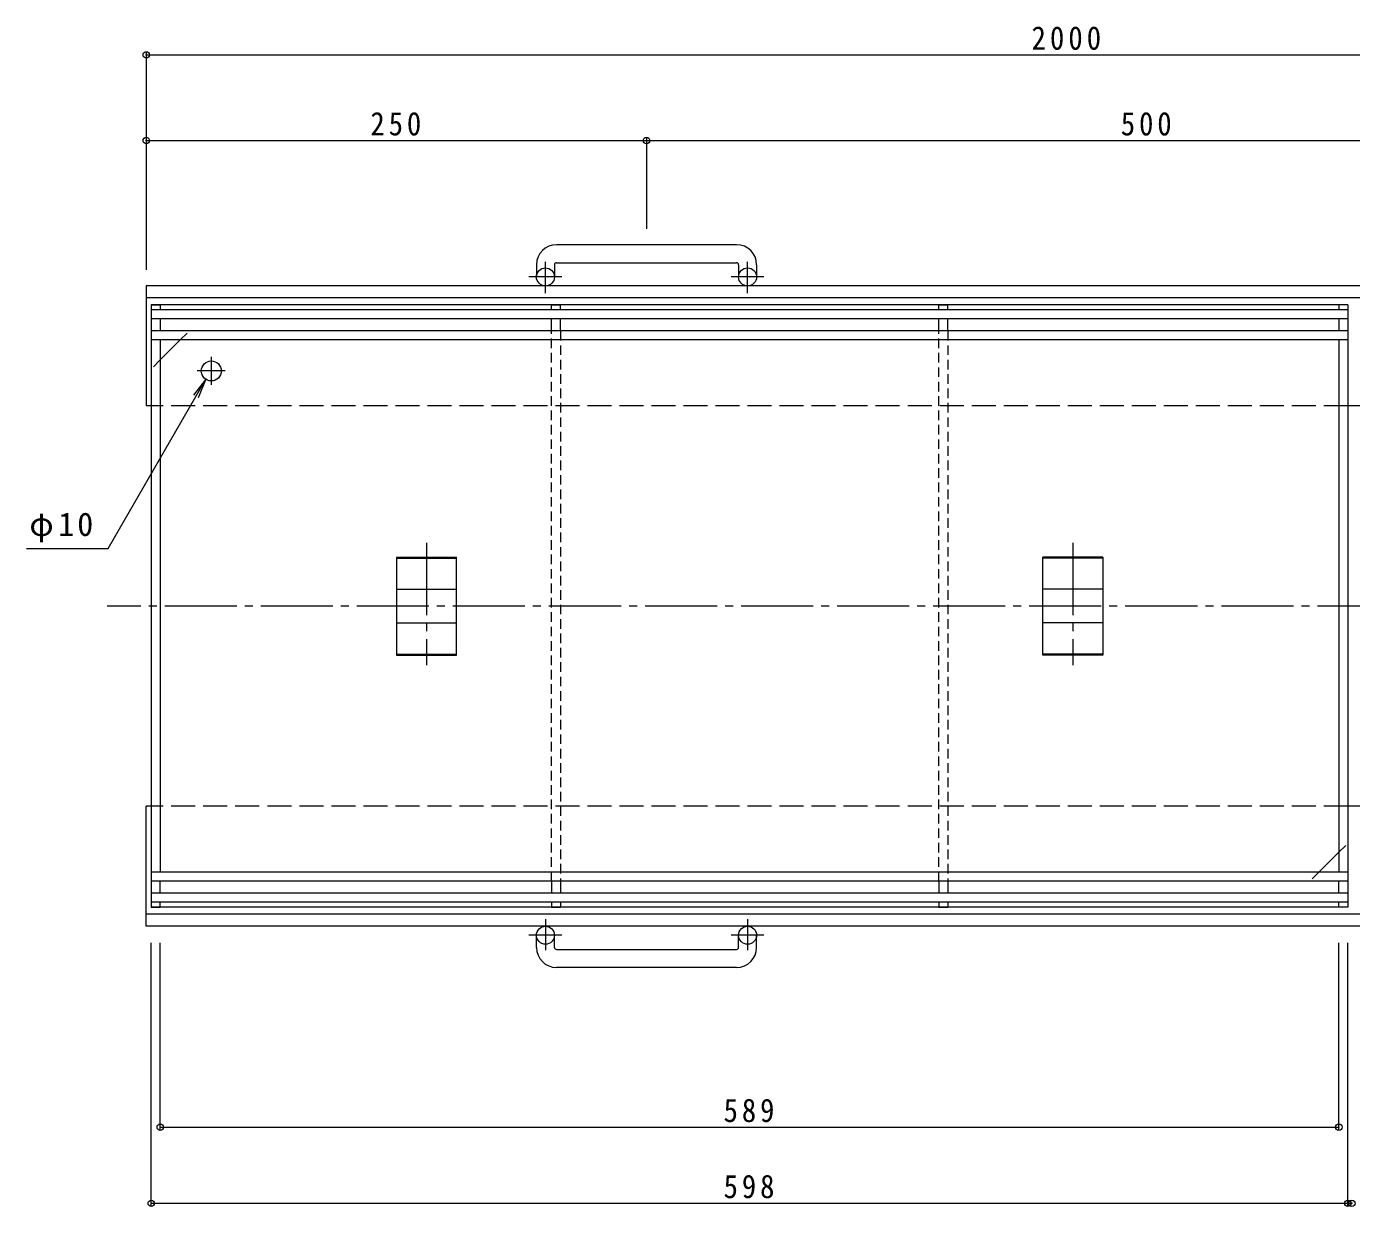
# Model space of a CAD drawing. Units: millimetres at full size, sheet at 1:4. Extents: x -810 to 1124, y -778 to 761.
# Drawn here: x -810 to -148, y -460 to 130 of the extents above; entities that cross this region are included whole.
import ezdxf

# ---------------------------------------------------------------- set-up
doc = ezdxf.new("R2010")
doc.units = ezdxf.units.MM
doc.header["$LTSCALE"] = 4
doc.header["$PDMODE"] = 32
doc.header["$PDSIZE"] = 3.2
for name, pattern in [('CHAIN1', [8, 5, -1, 1, -1]), ('CHAIN2', [12, 9, -1, 1, -1]), ('DASHED1', [1.8, 1.2, -0.6]), ('DASHED3', [4, 3, -1])]:
    doc.linetypes.add(name, pattern=pattern)
for name, color, linetype, lineweight in [('0-0_通り芯', 7, 'CHAIN2', 9), ('0-1_躯体', 2, 'DASHED3', 9), ('0-2_仕上', 7, 'Continuous', 9), ('0-3_建具', 4, 'Continuous', 9), ('0-4_その他', 7, 'Continuous', 9)]:
    doc.layers.add(name, color=color, linetype=linetype, lineweight=lineweight)
doc.styles.add('ＭＳ ゴシック', font='')
doc.styles.get('ＭＳ ゴシック').set_extended_font_data('MS Gothic')

msp = doc.modelspace()

# ---------------------------------------------------------------- linework, layer by layer
at = {"layer": '0-0_通り芯'}
msp.add_line((206.937, -159.979), (-769.866, -159.979), dxfattribs=at)
at = {"layer": '0-1_躯体'}
for p, q in [((-149.821, -59.979), (-750.321, -59.979)), ((-149.821, -259.979), (-750.321, -259.979))]:
    msp.add_line(p, q, dxfattribs=at)
at = {"layer": '0-1_躯体', "linetype": 'Continuous'}
for p, q in [((178.492, -59.979), (-149.821, -59.979)), ((178.492, -259.979), (-149.821, -259.979))]:
    msp.add_line(p, q, dxfattribs=at)
at = {"layer": '0-2_仕上', "color": 2}
for p, q in [((-149.821, -9.479), (-747.821, -9.479)), ((-149.821, -310.48), (-747.821, -310.48))]:
    msp.add_line(p, q, dxfattribs=at)
at = {"layer": '0-2_仕上'}
for p, q in [((-747.821, -9.479), (-747.821, -310.48)), ((-149.821, -11.979), (-747.821, -11.979)), ((-547.821, -9.479), (-543.321, -9.479)), ((-547.821, -11.979), (-547.821, -9.479)), ((-543.321, -11.979), (-543.321, -9.479)), ((-349.821, -11.979), (-349.821, -9.479)), ((-149.821, -9.479), (-149.821, -310.48)), ((-149.821, -16.479), (-747.821, -16.479)), ((-743.321, -16.479), (-743.321, -22.479)), ((-547.821, -22.479), (-547.821, -16.479)), ((-543.321, -22.479), (-543.321, -16.479)), ((-354.321, -22.479), (-354.321, -16.479)), ((-349.821, -22.479), (-349.821, -16.479)), ((-154.321, -16.479), (-154.321, -22.479)), ((-149.821, -22.479), (-747.821, -22.479)), ((-149.821, -26.979), (-747.821, -26.979)), ((-733.321, -26.979), (-743.321, -36.979)), ((-743.321, -26.979), (-743.321, -292.98)), ((-154.321, -26.979), (-154.321, -292.98)), ((-164.321, -292.98), (-154.321, -282.98)), ((-149.821, -292.98), (-747.821, -292.98)), ((-149.821, -297.48), (-747.821, -297.48)), ((-743.321, -303.48), (-743.321, -297.48)), ((-547.821, -297.48), (-547.821, -303.48)), ((-543.321, -297.48), (-543.321, -303.48)), ((-354.321, -297.48), (-354.321, -303.48)), ((-349.821, -297.48), (-349.821, -303.48)), ((-154.321, -303.48), (-154.321, -297.48)), ((-149.821, -303.48), (-747.821, -303.48)), ((-149.821, -307.98), (-747.821, -307.98)), ((-547.821, -307.98), (-547.821, -310.48)), ((-547.821, -310.48), (-543.321, -310.48)), ((-543.321, -307.98), (-543.321, -310.48)), ((-349.821, -307.98), (-349.821, -310.48))]:
    msp.add_line(p, q, dxfattribs=at)
at = {"layer": '0-2_仕上', "linetype": 'DASHED1'}
for p, q in [((-733.321, -26.979), (-728.821, -22.479)), ((-743.321, -36.979), (-747.821, -41.479)), ((-154.321, -282.98), (-149.821, -278.48)), ((-164.321, -292.98), (-168.821, -297.48))]:
    msp.add_line(p, q, dxfattribs=at)
at = {"layer": '0-2_仕上', "color": 2, "linetype": 'DASHED1'}
for p, q in [((-547.821, -297.48), (-547.821, -22.479)), ((-543.321, -22.479), (-543.321, -297.48)), ((-354.321, -297.48), (-354.321, -22.479)), ((-349.821, -22.479), (-349.821, -297.48))]:
    msp.add_line(p, q, dxfattribs=at)
at = {"layer": '0-2_仕上', "linetype": 'CHAIN2'}
for p, q in [((-717.821, -35.479), (-717.821, -49.479)), ((-710.821, -42.479), (-724.821, -42.479)), ((-610.321, -128.458), (-610.321, -189.487)), ((-287.321, -128.458), (-287.321, -189.487))]:
    msp.add_line(p, q, dxfattribs=at)
at = {"layer": '0-2_仕上', "color": 3}
for p, q in [((-625.321, -135.525), (-595.321, -135.525)), ((-625.321, -135.525), (-625.321, -184.434)), ((-625.321, -136.025), (-595.321, -136.025)), ((-595.321, -184.434), (-595.321, -135.525)), ((-272.321, -135.525), (-302.321, -135.525)), ((-302.321, -184.434), (-302.321, -135.525)), ((-272.321, -136.025), (-302.321, -136.025)), ((-272.321, -135.525), (-272.321, -184.434)), ((-625.321, -151.613), (-595.321, -151.613)), ((-272.321, -151.613), (-302.321, -151.613)), ((-625.321, -168.346), (-595.321, -168.346)), ((-272.321, -168.346), (-302.321, -168.346)), ((-625.321, -183.934), (-595.321, -183.934)), ((-625.321, -184.434), (-595.321, -184.434)), ((-272.321, -183.934), (-302.321, -183.934)), ((-272.321, -184.434), (-302.321, -184.434))]:
    msp.add_line(p, q, dxfattribs=at)
at = {"layer": '0-2_仕上'}
for points in [[(-747.821, -9.479), (-743.321, -9.479), (-743.321, -11.979)], [(-354.321, -11.979), (-354.321, -9.479), (-349.821, -9.479)], [(-149.821, -9.479), (-154.321, -9.479), (-154.321, -11.979)], [(-747.821, -310.48), (-743.321, -310.48), (-743.321, -307.98)], [(-354.321, -307.98), (-354.321, -310.48), (-349.821, -310.48)], [(-149.821, -310.48), (-154.321, -310.48), (-154.321, -307.98)]]:
    msp.add_lwpolyline(points, dxfattribs=at)
msp.add_circle((-717.821, -42.479), 5, dxfattribs=at)
at = {"layer": '0-3_建具'}
for p, q in [((-455.321, 20.621), (-545.321, 20.621)), ((-555.321, 10.621), (-555.321, 4.521)), ((-546.321, 10.621), (-546.321, 4.521)), ((-545.321, 11.621), (-455.321, 11.621)), ((-454.321, 10.621), (-454.321, 4.521)), ((-445.321, 10.621), (-445.321, 4.521)), ((-750.321, 0.021), (-750.321, -59.979)), ((178.492, 0.021), (-750.321, 0.021)), ((178.492, -5.979), (-750.321, -5.979)), ((-750.321, -319.979), (-750.321, -259.979)), ((178.492, -313.979), (-750.321, -313.979)), ((178.492, -319.979), (-750.321, -319.979)), ((-555.321, -330.579), (-555.321, -324.479)), ((-546.321, -330.579), (-546.321, -324.479)), ((-454.321, -330.579), (-454.321, -324.479)), ((-445.321, -330.579), (-445.321, -324.479)), ((-545.321, -331.579), (-455.321, -331.579)), ((-455.321, -340.579), (-545.321, -340.579))]:
    msp.add_line(p, q, dxfattribs=at)
at = {"layer": '0-3_建具', "linetype": 'CHAIN1'}
for p, q in [((-550.821, -3.587), (-550.821, 12.011)), ((-449.821, -3.587), (-449.821, 12.011)), ((-542.658, 4.521), (-559.065, 4.521)), ((-441.658, 4.521), (-458.065, 4.521)), ((-550.821, -316.372), (-550.821, -331.969)), ((-449.821, -316.372), (-449.821, -331.969)), ((-542.658, -324.479), (-559.065, -324.479)), ((-441.658, -324.479), (-458.065, -324.479))]:
    msp.add_line(p, q, dxfattribs=at)
at = {"layer": '0-3_建具'}
for centre in [(-550.821, 4.521), (-449.821, 4.521), (-550.821, -324.479), (-449.821, -324.479)]:
    msp.add_circle(centre, 4.5, dxfattribs=at)
for centre, radius, start, end in [((-545.321, 10.621), 10, 90, 180), ((-455.321, 10.621), 10, 0, 90), ((-545.321, 10.621), 1, 90, 180), ((-455.321, 10.621), 1, 0, 90), ((-545.321, -330.579), 10, 180, 270), ((-545.321, -330.579), 1, 180, 270), ((-455.321, -330.579), 10, 270, 0), ((-455.321, -330.579), 1, 270, 0)]:
    msp.add_arc(centre, radius, start, end, dxfattribs=at)
at = {"layer": '0-4_その他'}
for p, q in [((-750.321, 116.664), (-750.321, 8.021)), ((-750.321, 115.464), (178.492, 115.464)), ((-500.321, 73.843), (-500.321, 28.621)), ((-750.321, 72.643), (-500.321, 72.643)), ((-500.321, 72.643), (-0.321, 72.643)), ((-769.36, -131.136), (-720.581, -46.648)), ((-720.581, -46.648), (-726.669, -54.582)), ((-720.581, -46.648), (-724.408, -55.887)), ((-810.177, -131.136), (-769.36, -131.136)), ((-747.821, -459.642), (-747.821, -328.203)), ((-743.321, -421.622), (-743.321, -328.203)), ((-154.321, -421.622), (-154.321, -328.203)), ((-149.821, -459.642), (-149.821, -328.203)), ((-743.321, -420.422), (-154.321, -420.422)), ((-747.821, -458.442), (-149.821, -458.442)), ((-149.821, -458.442), (-147.821, -458.442))]:
    msp.add_line(p, q, dxfattribs=at)
for p in [(-750.321, 115.464), (-750.321, 72.643), (-500.321, 72.643), (-743.321, -420.422), (-154.321, -420.422), (-747.821, -458.442), (-149.821, -458.442), (-147.821, -458.442)]:
    msp.add_point(p, dxfattribs=at)

# ---------------------------------------------------------------- texts
at = {"layer": '0-4_その他', "color": 2, "char_height": 11.73, "attachment_point": 7, "style": 'ＭＳ ゴシック'}
for s, insert in [('\\T1.28;\\W0.9;2000', (-307.915, 117.864)), ('\\T1.27;\\W0.9;250', (-638.321, 75.043)), ('\\T1.27;\\W0.9;500', (-263.321, 75.043)), ('\\T1.19;φ10', (-808.73, -128.128)), ('\\T1.27;\\W0.9;589', (-461.821, -418.022)), ('\\T1.27;\\W0.9;598', (-461.821, -456.042))]:
    msp.add_mtext(s, dxfattribs=dict(at, insert=insert))

doc.saveas('drawing.dxf')
